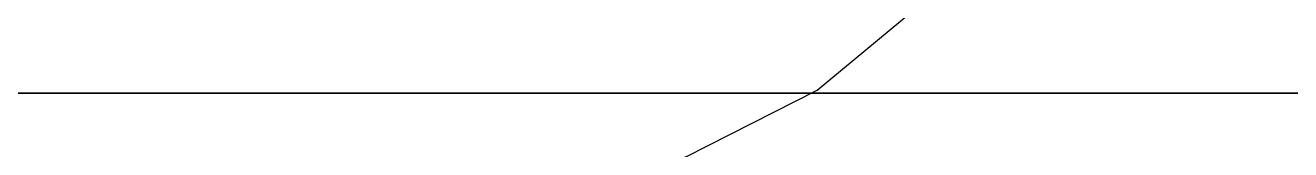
# Model space of a CAD drawing. Header units: metres. Extents: x -104 to 1316, y 34 to 166.
# Drawn here: x 1095.79 to 1137.52, y 38.12 to 42.25 of the extents above; entities that cross this region are included whole.
import ezdxf

# ---------------------------------------------------------------- set-up
doc = ezdxf.new("R2010")
doc.units = ezdxf.units.M
for name, color, linetype in [('RBAR-T12-F', 3, 'Continuous'), ('RBAR-T20-J', 5, 'Continuous'), ('RBAR-T20-K', 5, 'Continuous')]:
    doc.layers.add(name, color=color, linetype=linetype)

msp = doc.modelspace()

# ---------------------------------------------------------------- linework, layer by layer
at = {"layer": 'RBAR-T12-F'}
msp.add_polyline3d([(529.5, 36, 0), (1108.3, 36, 0), (1113.1, 36.5, 0), (1117.6, 37.9, 0), (1121.9, 40.1, 0), (1125.5, 43.1, 0), (1128.6, 46.8, 0), (1130.8, 51, 0), (1132.2, 55.6, 0), (1132.7, 60.4, 0), (1132.7, 126.4, 0), (1132.2, 131.1, 0), (1130.8, 135.7, 0), (1128.6, 139.9, 0), (1125.5, 143.6, 0), (1121.9, 146.6, 0), (1117.6, 148.9, 0), (1113.1, 150.3, 0), (1108.3, 150.7, 0), (529.5, 150.7, 0)], dxfattribs=at)
at = {"layer": 'RBAR-T20-J'}
msp.add_polyline3d([(-103.9, 40, 222.2), (239.5, 40, 222.2), (253.3, 40, 220.8), (266.6, 40, 216.8), (278.8, 40, 210.3), (289.5, 40, 201.5), (298.3, 40, 190.8), (304.8, 40, 178.5), (308.8, 40, 165.3), (310.2, 40, 151.5), (310.2, 40, 70.7), (311.6, 40, 56.9), (315.6, 40, 43.6), (322.1, 40, 31.4), (330.9, 40, 20.7), (341.6, 40, 11.9), (353.8, 40, 5.4), (367.1, 40, 1.4), (380.9, 40, 0), (1310, 40, 0)], dxfattribs=at)
msp.add_polyline3d([(-103.9, 40, 222.2), (239.5, 40, 222.2), (253.3, 40, 220.8), (266.6, 40, 216.8), (278.8, 40, 210.3), (289.5, 40, 201.5), (298.3, 40, 190.8), (304.8, 40, 178.5), (308.8, 40, 165.3), (310.2, 40, 151.5), (310.2, 40, 70.7), (311.6, 40, 56.9), (315.6, 40, 43.6), (322.1, 40, 31.4), (330.9, 40, 20.7), (341.6, 40, 11.9), (353.8, 40, 5.4), (367.1, 40, 1.4), (380.9, 40, 0), (1310, 40, 0)], dxfattribs=at)
at = {"layer": 'RBAR-T20-K'}
for points in [[(1044.9, 40, 350.1), (1164.9, 40, 350.1), (1178.6, 40, 348.8), (1191.7, 40, 344.8), (1203.9, 40, 338.3), (1214.5, 40, 329.6), (1223.2, 40, 319), (1229.6, 40, 306.9), (1233.6, 40, 293.8), (1235, 40, 280.1), (1235, 40, 70), (1233.6, 40, 56.4), (1229.6, 40, 43.2), (1223.2, 40, 31.1), (1214.5, 40, 20.5), (1203.9, 40, 11.8), (1191.7, 40, 5.3), (1178.6, 40, 1.3), (1164.9, 40, 0), (489.7, 40, 0)], [(489.7, 40, 325.1), (1310, 40, 325.1)]]:
    msp.add_polyline3d(points, dxfattribs=at)

doc.saveas('drawing.dxf')
